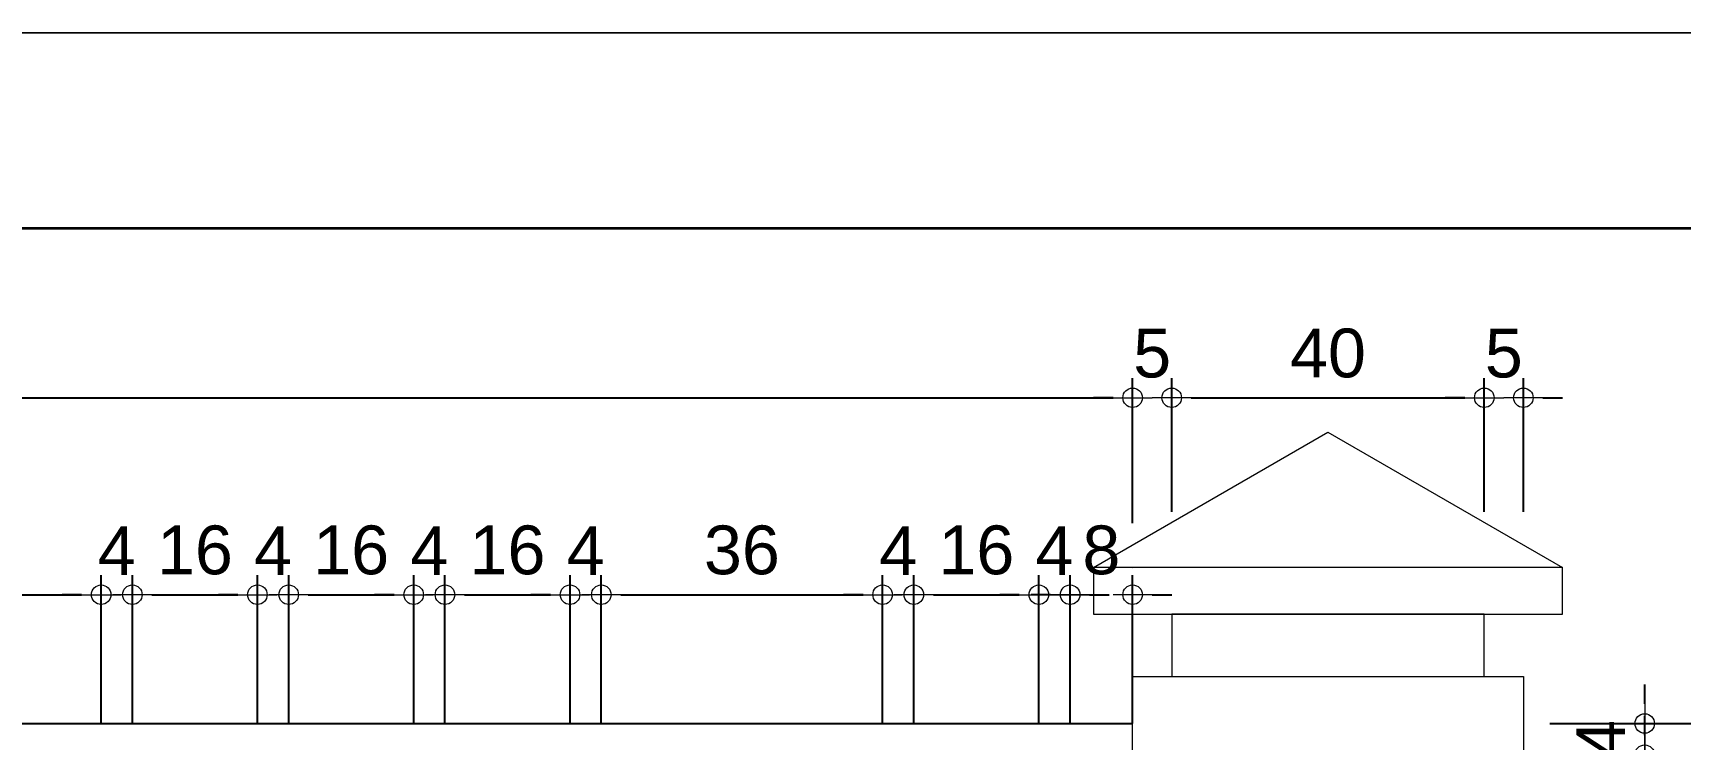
# Model space of a CAD drawing. Header units: millimetres. Extents: x -11 to 1625, y -267 to 180.
# Drawn here: x 839.45 to 847.89, y 114.38 to 118 of the extents above; entities that cross this region are included whole.
import ezdxf
from ezdxf.enums import TextEntityAlignment as Align

# ---------------------------------------------------------------- set-up
doc = ezdxf.new("R2010")
doc.units = ezdxf.units.MM
doc.layers.add('BESI', color=10, linetype='Continuous')
for name, color, linetype, lineweight in [('dinding', 5, 'Continuous', 15), ('GRS KOP', 1, 'Continuous', 35), ('kop', 7, 'Continuous', 20), ('TEXT KETERANGAN', 7, 'Continuous', 9), ('u', 6, 'Continuous', 20)]:
    doc.layers.add(name, color=color, linetype=linetype, lineweight=lineweight)
doc.styles.add('BARU', font='complex.shx')
doc.styles.get("Standard").update_dxf_attribs({"font": 'ARIALUNI.TTF'})
doc.dimstyles.new('SK-25', dxfattribs={"dimtxt": 0.25, "dimasz": 0.1, "dimexe": 0.1, "dimexo": 0, "dimgap": 0.1, "dimtad": 1, "dimdec": 0, "dimlfac": 25, "dimzin": 12, "dimdsep": 46, "dimtxsty": 'Standard', "dimblk": 'BULAT', "dimcen": 0.1, "dimclrd": 256, "dimadec": 0, "dimazin": 3, "dimtfac": 1, "dimtdec": 0, "dimtofl": 0, "dimtmove": 0, "dimatfit": 3, "dimldrblk": 'BULAT', "dimfxl": 0, "dimtolj": 1, "dimtzin": 0, "dimarcsym": 0})

# ---------------------------------------------------------------- blocks, each defined once
blk = doc.blocks.new('kop')
at = {"layer": 'GRS KOP'}
blk.add_lwpolyline([(1, 54), (83, 54), (83, 1), (1, 1)], close=True, dxfattribs=at)
at = {"layer": 'kop', "color": 7}
for p, q in [((84, 55), (0, 55)), ((0, 0), (84, 0))]:
    blk.add_line(p, q, dxfattribs=at)
at = {"layer": 'kop', "style": 'BARU', "flags": 4}
for p, height in [((73.8, 5.4), 0.35), ((80.3035, 5.3816), 0.25), ((73.8, 4.9), 0.35), ((80.3035, 4.8816), 0.25), ((73.8, 4.4), 0.35), ((80.3035, 4.3816), 0.25)]:
    blk.add_attdef('-', p, '', height=height, dxfattribs=at)
at = {"layer": 'kop', "flags": 4}
for tag, p in [('AR-00', (78.057, 2.6477)), ('00', (81.2375, 2.6471))]:
    blk.add_attdef(tag, text='', height=0.35, dxfattribs=at).set_placement(p, align=Align.MIDDLE)
blk = doc.blocks.new('pagar besi')
at = {"layer": 'BESI'}
blk.add_line((-1.5, 1), (1.5, 1), dxfattribs=at)
blk = doc.blocks.new('pagar beton')
at = {"layer": 'dinding'}
for points in [[(1.45, 1.7), (1.75, 1.8732), (2.05, 1.7)], [(1.5006, 1.6995), (1.5, 1.7)], [(1.95, 1.56), (1.95, 1.64), (1.55, 1.64), (1.55, 1.56), (1.95, 1.56)]]:
    blk.add_lwpolyline(points, dxfattribs=at)
for points in [[(2.05, 1.7), (1.45, 1.7), (1.45, 1.64), (2.05, 1.64)], [(1.5, 1.56), (2, 1.56), (2, 1.16), (1.5, 1.16)]]:
    blk.add_lwpolyline(points, close=True, dxfattribs=at)
blk = doc.blocks.new('BULAT')
for p, q in [((0, -1), (0, 1)), ((-1, 0), (1, 0))]:
    blk.add_line(p, q)
blk.add_circle((0, 0), 0.5)
blk = doc.blocks.new('*D625')
at = {"layer": 'Defpoints', "color": 0}
for p in [(839.8036, 115.1214), (838.3636, 114.4614), (839.8036, 114.4614)]:
    blk.add_point(p, dxfattribs=at)
at = {"layer": 'u', "color": 0, "lineweight": -2}
for p, q in [((838.3636, 114.4614), (838.3636, 115.2214)), ((839.8036, 114.4614), (839.8036, 115.2214))]:
    blk.add_line(p, q, dxfattribs=at)
at = {"layer": 'u', "lineweight": -2}
blk.add_line((838.4636, 115.1214), (839.7036, 115.1214), dxfattribs=at)
at = {"layer": 'u', "lineweight": -2, "xscale": 0.1, "yscale": 0.1, "zscale": 0.1, "rotation": 180}
blk.add_blockref('BULAT', (838.3636, 115.1214), dxfattribs=at)
at = {"layer": 'u', "lineweight": -2, "xscale": 0.1, "yscale": 0.1, "zscale": 0.1}
blk.add_blockref('BULAT', (839.8036, 115.1214), dxfattribs=at)
at = {"layer": 'u', "color": 0, "insert": (839.0836, 115.3491), "char_height": 0.25, "attachment_point": 5}
blk.add_mtext('\\A1;36', dxfattribs=at)
blk = doc.blocks.new('*D626')
at = {"layer": 'Defpoints', "color": 0}
for p in [(839.9636, 115.1214), (839.8036, 114.4614), (839.9636, 114.4614)]:
    blk.add_point(p, dxfattribs=at)
at = {"layer": 'u', "color": 0, "lineweight": -2}
for p, q in [((839.8036, 114.4614), (839.8036, 115.2214)), ((839.9636, 114.4614), (839.9636, 115.2214))]:
    blk.add_line(p, q, dxfattribs=at)
at = {"layer": 'u', "lineweight": -2}
for p, q in [((839.7036, 115.1214), (839.6036, 115.1214)), ((840.0636, 115.1214), (840.1636, 115.1214))]:
    blk.add_line(p, q, dxfattribs=at)
at = {"layer": 'u', "lineweight": -2, "xscale": 0.1, "yscale": 0.1, "zscale": 0.1}
blk.add_blockref('BULAT', (839.8036, 115.1214), dxfattribs=at)
at = {"layer": 'u', "lineweight": -2, "xscale": 0.1, "yscale": 0.1, "zscale": 0.1, "rotation": 180}
blk.add_blockref('BULAT', (839.9636, 115.1214), dxfattribs=at)
at = {"layer": 'u', "color": 0, "insert": (839.8836, 115.3464), "char_height": 0.25, "attachment_point": 5}
blk.add_mtext('\\A1;4', dxfattribs=at)
blk = doc.blocks.new('*D627')
at = {"layer": 'Defpoints', "color": 0}
for p in [(840.6036, 115.1214), (839.9636, 114.4614), (840.6036, 114.4614)]:
    blk.add_point(p, dxfattribs=at)
at = {"layer": 'u', "color": 0, "lineweight": -2}
for p, q in [((839.9636, 114.4614), (839.9636, 115.2214)), ((840.6036, 114.4614), (840.6036, 115.2214))]:
    blk.add_line(p, q, dxfattribs=at)
at = {"layer": 'u', "lineweight": -2}
blk.add_line((840.0636, 115.1214), (840.5036, 115.1214), dxfattribs=at)
at = {"layer": 'u', "lineweight": -2, "xscale": 0.1, "yscale": 0.1, "zscale": 0.1, "rotation": 180}
blk.add_blockref('BULAT', (839.9636, 115.1214), dxfattribs=at)
at = {"layer": 'u', "lineweight": -2, "xscale": 0.1, "yscale": 0.1, "zscale": 0.1}
blk.add_blockref('BULAT', (840.6036, 115.1214), dxfattribs=at)
at = {"layer": 'u', "color": 0, "insert": (840.2836, 115.3491), "char_height": 0.25, "attachment_point": 5}
blk.add_mtext('\\A1;16', dxfattribs=at)
blk = doc.blocks.new('*D628')
at = {"layer": 'Defpoints', "color": 0}
for p in [(840.7636, 115.1214), (840.6036, 114.4614), (840.7636, 114.4614)]:
    blk.add_point(p, dxfattribs=at)
at = {"layer": 'u', "color": 0, "lineweight": -2}
for p, q in [((840.6036, 114.4614), (840.6036, 115.2214)), ((840.7636, 114.4614), (840.7636, 115.2214))]:
    blk.add_line(p, q, dxfattribs=at)
at = {"layer": 'u', "lineweight": -2}
for p, q in [((840.5036, 115.1214), (840.4036, 115.1214)), ((840.8636, 115.1214), (840.9636, 115.1214))]:
    blk.add_line(p, q, dxfattribs=at)
at = {"layer": 'u', "lineweight": -2, "xscale": 0.1, "yscale": 0.1, "zscale": 0.1}
blk.add_blockref('BULAT', (840.6036, 115.1214), dxfattribs=at)
at = {"layer": 'u', "lineweight": -2, "xscale": 0.1, "yscale": 0.1, "zscale": 0.1, "rotation": 180}
blk.add_blockref('BULAT', (840.7636, 115.1214), dxfattribs=at)
at = {"layer": 'u', "color": 0, "insert": (840.6836, 115.3464), "char_height": 0.25, "attachment_point": 5}
blk.add_mtext('\\A1;4', dxfattribs=at)
blk = doc.blocks.new('*D632')
at = {"layer": 'Defpoints', "color": 0}
for p in [(841.4036, 115.1214), (840.7636, 114.4614), (841.4036, 114.4614)]:
    blk.add_point(p, dxfattribs=at)
at = {"layer": 'u', "color": 0, "lineweight": -2}
for p, q in [((840.7636, 114.4614), (840.7636, 115.2214)), ((841.4036, 114.4614), (841.4036, 115.2214))]:
    blk.add_line(p, q, dxfattribs=at)
at = {"layer": 'u', "lineweight": -2}
blk.add_line((840.8636, 115.1214), (841.3036, 115.1214), dxfattribs=at)
at = {"layer": 'u', "lineweight": -2, "xscale": 0.1, "yscale": 0.1, "zscale": 0.1, "rotation": 180}
blk.add_blockref('BULAT', (840.7636, 115.1214), dxfattribs=at)
at = {"layer": 'u', "lineweight": -2, "xscale": 0.1, "yscale": 0.1, "zscale": 0.1}
blk.add_blockref('BULAT', (841.4036, 115.1214), dxfattribs=at)
at = {"layer": 'u', "color": 0, "insert": (841.0836, 115.3491), "char_height": 0.25, "attachment_point": 5}
blk.add_mtext('\\A1;16', dxfattribs=at)
blk = doc.blocks.new('*D633')
at = {"layer": 'Defpoints', "color": 0}
for p in [(841.5636, 115.1214), (841.4036, 114.4614), (841.5636, 114.4614)]:
    blk.add_point(p, dxfattribs=at)
at = {"layer": 'u', "color": 0, "lineweight": -2}
for p, q in [((841.4036, 114.4614), (841.4036, 115.2214)), ((841.5636, 114.4614), (841.5636, 115.2214))]:
    blk.add_line(p, q, dxfattribs=at)
at = {"layer": 'u', "lineweight": -2}
for p, q in [((841.3036, 115.1214), (841.2036, 115.1214)), ((841.6636, 115.1214), (841.7636, 115.1214))]:
    blk.add_line(p, q, dxfattribs=at)
at = {"layer": 'u', "lineweight": -2, "xscale": 0.1, "yscale": 0.1, "zscale": 0.1}
blk.add_blockref('BULAT', (841.4036, 115.1214), dxfattribs=at)
at = {"layer": 'u', "lineweight": -2, "xscale": 0.1, "yscale": 0.1, "zscale": 0.1, "rotation": 180}
blk.add_blockref('BULAT', (841.5636, 115.1214), dxfattribs=at)
at = {"layer": 'u', "color": 0, "insert": (841.4836, 115.3464), "char_height": 0.25, "attachment_point": 5}
blk.add_mtext('\\A1;4', dxfattribs=at)
blk = doc.blocks.new('*D634')
at = {"layer": 'Defpoints', "color": 0}
for p in [(842.2036, 115.1214), (841.5636, 114.4614), (842.2036, 114.4614)]:
    blk.add_point(p, dxfattribs=at)
at = {"layer": 'u', "color": 0, "lineweight": -2}
for p, q in [((841.5636, 114.4614), (841.5636, 115.2214)), ((842.2036, 114.4614), (842.2036, 115.2214))]:
    blk.add_line(p, q, dxfattribs=at)
at = {"layer": 'u', "lineweight": -2}
blk.add_line((841.6636, 115.1214), (842.1036, 115.1214), dxfattribs=at)
at = {"layer": 'u', "lineweight": -2, "xscale": 0.1, "yscale": 0.1, "zscale": 0.1, "rotation": 180}
blk.add_blockref('BULAT', (841.5636, 115.1214), dxfattribs=at)
at = {"layer": 'u', "lineweight": -2, "xscale": 0.1, "yscale": 0.1, "zscale": 0.1}
blk.add_blockref('BULAT', (842.2036, 115.1214), dxfattribs=at)
at = {"layer": 'u', "color": 0, "insert": (841.8836, 115.3491), "char_height": 0.25, "attachment_point": 5}
blk.add_mtext('\\A1;16', dxfattribs=at)
blk = doc.blocks.new('*D635')
at = {"layer": 'Defpoints', "color": 0}
for p in [(842.3636, 115.1214), (842.2036, 114.4614), (842.3636, 114.4614)]:
    blk.add_point(p, dxfattribs=at)
at = {"layer": 'u', "color": 0, "lineweight": -2}
for p, q in [((842.2036, 114.4614), (842.2036, 115.2214)), ((842.3636, 114.4614), (842.3636, 115.2214))]:
    blk.add_line(p, q, dxfattribs=at)
at = {"layer": 'u', "lineweight": -2}
for p, q in [((842.1036, 115.1214), (842.0036, 115.1214)), ((842.4636, 115.1214), (842.5636, 115.1214))]:
    blk.add_line(p, q, dxfattribs=at)
at = {"layer": 'u', "lineweight": -2, "xscale": 0.1, "yscale": 0.1, "zscale": 0.1}
blk.add_blockref('BULAT', (842.2036, 115.1214), dxfattribs=at)
at = {"layer": 'u', "lineweight": -2, "xscale": 0.1, "yscale": 0.1, "zscale": 0.1, "rotation": 180}
blk.add_blockref('BULAT', (842.3636, 115.1214), dxfattribs=at)
at = {"layer": 'u', "color": 0, "insert": (842.2836, 115.3464), "char_height": 0.25, "attachment_point": 5}
blk.add_mtext('\\A1;4', dxfattribs=at)
blk = doc.blocks.new('*D636')
at = {"layer": 'Defpoints', "color": 0}
for p in [(843.8036, 115.1214), (842.3636, 114.4614), (843.8036, 114.4614)]:
    blk.add_point(p, dxfattribs=at)
at = {"layer": 'u', "color": 0, "lineweight": -2}
for p, q in [((842.3636, 114.4614), (842.3636, 115.2214)), ((843.8036, 114.4614), (843.8036, 115.2214))]:
    blk.add_line(p, q, dxfattribs=at)
at = {"layer": 'u', "lineweight": -2}
blk.add_line((842.4636, 115.1214), (843.7036, 115.1214), dxfattribs=at)
at = {"layer": 'u', "lineweight": -2, "xscale": 0.1, "yscale": 0.1, "zscale": 0.1, "rotation": 180}
blk.add_blockref('BULAT', (842.3636, 115.1214), dxfattribs=at)
at = {"layer": 'u', "lineweight": -2, "xscale": 0.1, "yscale": 0.1, "zscale": 0.1}
blk.add_blockref('BULAT', (843.8036, 115.1214), dxfattribs=at)
at = {"layer": 'u', "color": 0, "insert": (843.0836, 115.3491), "char_height": 0.25, "attachment_point": 5}
blk.add_mtext('\\A1;36', dxfattribs=at)
blk = doc.blocks.new('*D629')
at = {"layer": 'Defpoints', "color": 0}
for p in [(843.9636, 115.1214), (843.8036, 114.4614), (843.9636, 114.4614)]:
    blk.add_point(p, dxfattribs=at)
at = {"layer": 'u', "color": 0, "lineweight": -2}
for p, q in [((843.8036, 114.4614), (843.8036, 115.2214)), ((843.9636, 114.4614), (843.9636, 115.2214))]:
    blk.add_line(p, q, dxfattribs=at)
at = {"layer": 'u', "lineweight": -2}
for p, q in [((843.7036, 115.1214), (843.6036, 115.1214)), ((844.0636, 115.1214), (844.1636, 115.1214))]:
    blk.add_line(p, q, dxfattribs=at)
at = {"layer": 'u', "lineweight": -2, "xscale": 0.1, "yscale": 0.1, "zscale": 0.1}
blk.add_blockref('BULAT', (843.8036, 115.1214), dxfattribs=at)
at = {"layer": 'u', "lineweight": -2, "xscale": 0.1, "yscale": 0.1, "zscale": 0.1, "rotation": 180}
blk.add_blockref('BULAT', (843.9636, 115.1214), dxfattribs=at)
at = {"layer": 'u', "color": 0, "insert": (843.8836, 115.3464), "char_height": 0.25, "attachment_point": 5}
blk.add_mtext('\\A1;4', dxfattribs=at)
blk = doc.blocks.new('*D630')
at = {"layer": 'Defpoints', "color": 0}
for p in [(844.6036, 115.1214), (843.9636, 114.4614), (844.6036, 114.4614)]:
    blk.add_point(p, dxfattribs=at)
at = {"layer": 'u', "color": 0, "lineweight": -2}
for p, q in [((843.9636, 114.4614), (843.9636, 115.2214)), ((844.6036, 114.4614), (844.6036, 115.2214))]:
    blk.add_line(p, q, dxfattribs=at)
at = {"layer": 'u', "lineweight": -2}
blk.add_line((844.0636, 115.1214), (844.5036, 115.1214), dxfattribs=at)
at = {"layer": 'u', "lineweight": -2, "xscale": 0.1, "yscale": 0.1, "zscale": 0.1, "rotation": 180}
blk.add_blockref('BULAT', (843.9636, 115.1214), dxfattribs=at)
at = {"layer": 'u', "lineweight": -2, "xscale": 0.1, "yscale": 0.1, "zscale": 0.1}
blk.add_blockref('BULAT', (844.6036, 115.1214), dxfattribs=at)
at = {"layer": 'u', "color": 0, "insert": (844.2836, 115.3491), "char_height": 0.25, "attachment_point": 5}
blk.add_mtext('\\A1;16', dxfattribs=at)
blk = doc.blocks.new('*D631')
at = {"layer": 'Defpoints', "color": 0}
for p in [(844.7636, 115.1214), (844.6036, 114.4614), (844.7636, 114.4614)]:
    blk.add_point(p, dxfattribs=at)
at = {"layer": 'u', "color": 0, "lineweight": -2}
for p, q in [((844.6036, 114.4614), (844.6036, 115.2214)), ((844.7636, 114.4614), (844.7636, 115.2214))]:
    blk.add_line(p, q, dxfattribs=at)
at = {"layer": 'u', "lineweight": -2}
for p, q in [((844.5036, 115.1214), (844.4036, 115.1214)), ((844.8636, 115.1214), (844.9636, 115.1214))]:
    blk.add_line(p, q, dxfattribs=at)
at = {"layer": 'u', "lineweight": -2, "xscale": 0.1, "yscale": 0.1, "zscale": 0.1}
blk.add_blockref('BULAT', (844.6036, 115.1214), dxfattribs=at)
at = {"layer": 'u', "lineweight": -2, "xscale": 0.1, "yscale": 0.1, "zscale": 0.1, "rotation": 180}
blk.add_blockref('BULAT', (844.7636, 115.1214), dxfattribs=at)
at = {"layer": 'u', "color": 0, "insert": (844.6836, 115.3464), "char_height": 0.25, "attachment_point": 5}
blk.add_mtext('\\A1;4', dxfattribs=at)
blk = doc.blocks.new('*D637')
at = {"layer": 'Defpoints', "color": 0}
for p in [(844.7636, 115.1214), (844.7636, 114.4614), (845.0836, 114.4614)]:
    blk.add_point(p, dxfattribs=at)
at = {"layer": 'u', "color": 0, "lineweight": -2}
for p, q in [((844.7636, 114.4614), (844.7636, 115.2214)), ((845.0836, 114.4614), (845.0836, 115.2214))]:
    blk.add_line(p, q, dxfattribs=at)
at = {"layer": 'u', "lineweight": -2}
for p, q in [((844.6636, 115.1214), (844.5636, 115.1214)), ((845.1836, 115.1214), (845.2836, 115.1214))]:
    blk.add_line(p, q, dxfattribs=at)
at = {"layer": 'u', "lineweight": -2, "xscale": 0.1, "yscale": 0.1, "zscale": 0.1}
blk.add_blockref('BULAT', (844.7636, 115.1214), dxfattribs=at)
at = {"layer": 'u', "lineweight": -2, "xscale": 0.1, "yscale": 0.1, "zscale": 0.1, "rotation": 180}
blk.add_blockref('BULAT', (845.0836, 115.1214), dxfattribs=at)
at = {"layer": 'u', "color": 0, "insert": (844.9236, 115.3491), "char_height": 0.25, "attachment_point": 5}
blk.add_mtext('\\A1;8', dxfattribs=at)
blk = doc.blocks.new('*D640')
at = {"layer": 'Defpoints', "color": 0}
for p in [(845.0836, 116.1304), (833.0836, 115.5456), (845.0836, 115.488)]:
    blk.add_point(p, dxfattribs=at)
at = {"layer": 'u', "color": 0, "lineweight": -2}
for p, q in [((833.0836, 115.5456), (833.0836, 116.2304)), ((845.0836, 115.488), (845.0836, 116.2304))]:
    blk.add_line(p, q, dxfattribs=at)
at = {"layer": 'u', "lineweight": -2}
blk.add_line((833.1836, 116.1304), (844.9836, 116.1304), dxfattribs=at)
at = {"layer": 'u', "lineweight": -2, "xscale": 0.1, "yscale": 0.1, "zscale": 0.1, "rotation": 180}
blk.add_blockref('BULAT', (833.0836, 116.1304), dxfattribs=at)
at = {"layer": 'u', "lineweight": -2, "xscale": 0.1, "yscale": 0.1, "zscale": 0.1}
blk.add_blockref('BULAT', (845.0836, 116.1304), dxfattribs=at)
at = {"layer": 'u', "color": 0, "insert": (839.0836, 116.3582), "char_height": 0.25, "attachment_point": 5}
blk.add_mtext('\\A1;300', dxfattribs=at)
blk = doc.blocks.new('*D655')
at = {"layer": 'Defpoints', "color": 0}
for p in [(847.0836, 116.1304), (846.8836, 115.5456), (847.0836, 115.5456)]:
    blk.add_point(p, dxfattribs=at)
at = {"layer": 'u', "color": 0, "lineweight": -2}
for p, q in [((846.8836, 115.5456), (846.8836, 116.2304)), ((847.0836, 115.5456), (847.0836, 116.2304))]:
    blk.add_line(p, q, dxfattribs=at)
at = {"layer": 'u', "lineweight": -2}
for p, q in [((846.7836, 116.1304), (846.6836, 116.1304)), ((847.1836, 116.1304), (847.2836, 116.1304))]:
    blk.add_line(p, q, dxfattribs=at)
at = {"layer": 'u', "lineweight": -2, "xscale": 0.1, "yscale": 0.1, "zscale": 0.1}
blk.add_blockref('BULAT', (846.8836, 116.1304), dxfattribs=at)
at = {"layer": 'u', "lineweight": -2, "xscale": 0.1, "yscale": 0.1, "zscale": 0.1, "rotation": 180}
blk.add_blockref('BULAT', (847.0836, 116.1304), dxfattribs=at)
at = {"layer": 'u', "color": 0, "insert": (846.9836, 116.3576), "char_height": 0.25, "attachment_point": 5}
blk.add_mtext('\\A1;5', dxfattribs=at)
blk = doc.blocks.new('*D656')
at = {"layer": 'Defpoints', "color": 0}
for p in [(845.0836, 116.1304), (845.0836, 115.5456), (845.2836, 115.5456)]:
    blk.add_point(p, dxfattribs=at)
at = {"layer": 'u', "color": 0, "lineweight": -2}
for p, q in [((845.0836, 115.5456), (845.0836, 116.2304)), ((845.2836, 115.5456), (845.2836, 116.2304))]:
    blk.add_line(p, q, dxfattribs=at)
at = {"layer": 'u', "lineweight": -2}
for p, q in [((844.9836, 116.1304), (844.8836, 116.1304)), ((845.3836, 116.1304), (845.4836, 116.1304))]:
    blk.add_line(p, q, dxfattribs=at)
at = {"layer": 'u', "lineweight": -2, "xscale": 0.1, "yscale": 0.1, "zscale": 0.1}
blk.add_blockref('BULAT', (845.0836, 116.1304), dxfattribs=at)
at = {"layer": 'u', "lineweight": -2, "xscale": 0.1, "yscale": 0.1, "zscale": 0.1, "rotation": 180}
blk.add_blockref('BULAT', (845.2836, 116.1304), dxfattribs=at)
at = {"layer": 'u', "color": 0, "insert": (845.1836, 116.3576), "char_height": 0.25, "attachment_point": 5}
blk.add_mtext('\\A1;5', dxfattribs=at)
blk = doc.blocks.new('*D657')
at = {"layer": 'Defpoints', "color": 0}
for p in [(846.8836, 116.1304), (845.2836, 115.5456), (846.8836, 115.5456)]:
    blk.add_point(p, dxfattribs=at)
at = {"layer": 'u', "color": 0, "lineweight": -2}
for p, q in [((845.2836, 115.5456), (845.2836, 116.2304)), ((846.8836, 115.5456), (846.8836, 116.2304))]:
    blk.add_line(p, q, dxfattribs=at)
at = {"layer": 'u', "lineweight": -2}
blk.add_line((845.3836, 116.1304), (846.7836, 116.1304), dxfattribs=at)
at = {"layer": 'u', "lineweight": -2, "xscale": 0.1, "yscale": 0.1, "zscale": 0.1, "rotation": 180}
blk.add_blockref('BULAT', (845.2836, 116.1304), dxfattribs=at)
at = {"layer": 'u', "lineweight": -2, "xscale": 0.1, "yscale": 0.1, "zscale": 0.1}
blk.add_blockref('BULAT', (846.8836, 116.1304), dxfattribs=at)
at = {"layer": 'u', "color": 0, "insert": (846.0836, 116.3582), "char_height": 0.25, "attachment_point": 5}
blk.add_mtext('\\A1;40', dxfattribs=at)
blk = doc.blocks.new('*D658')
at = {"layer": 'Defpoints', "color": 0}
for p in [(847.2191, 114.4614), (847.2191, 114.3014), (847.7048, 114.3014)]:
    blk.add_point(p, dxfattribs=at)
at = {"layer": 'u', "lineweight": -2}
for p, q in [((847.7048, 114.5614), (847.7048, 114.6614)), ((847.7048, 114.2014), (847.7048, 114.1014))]:
    blk.add_line(p, q, dxfattribs=at)
at = {"layer": 'u', "color": 0, "lineweight": -2}
for p, q in [((847.2191, 114.4614), (847.8048, 114.4614)), ((847.2191, 114.3014), (847.8048, 114.3014))]:
    blk.add_line(p, q, dxfattribs=at)
at = {"layer": 'u', "lineweight": -2, "xscale": 0.1, "yscale": 0.1, "zscale": 0.1}
for p, rotation in [((847.7048, 114.4614), 270), ((847.7048, 114.3014), 90)]:
    blk.add_blockref('BULAT', p, dxfattribs=dict(at, rotation=rotation))
at = {"layer": 'u', "color": 0, "insert": (847.4798, 114.3814), "char_height": 0.25, "attachment_point": 5, "rotation": 90}
blk.add_mtext('\\A1;4', dxfattribs=at)
blk = doc.blocks.new('*D659')
at = {"layer": 'Defpoints', "color": 0}
for p in [(847.2191, 114.3014), (847.2191, 113.9614), (847.7048, 113.9614)]:
    blk.add_point(p, dxfattribs=at)
at = {"layer": 'u', "lineweight": -2}
for p, q in [((847.7048, 114.4014), (847.7048, 114.5014)), ((847.7048, 113.8614), (847.7048, 113.7614))]:
    blk.add_line(p, q, dxfattribs=at)
at = {"layer": 'u', "color": 0, "lineweight": -2}
for p, q in [((847.2191, 114.3014), (847.8048, 114.3014)), ((847.2191, 113.9614), (847.8048, 113.9614))]:
    blk.add_line(p, q, dxfattribs=at)
at = {"layer": 'u', "lineweight": -2, "xscale": 0.1, "yscale": 0.1, "zscale": 0.1}
for p, rotation in [((847.7048, 114.3014), 270), ((847.7048, 113.9614), 90)]:
    blk.add_blockref('BULAT', p, dxfattribs=dict(at, rotation=rotation))
at = {"layer": 'u', "color": 0, "insert": (847.477, 114.1314), "char_height": 0.25, "attachment_point": 5, "rotation": 90}
blk.add_mtext('\\A1;8', dxfattribs=at)
blk = doc.blocks.new('*D673')
at = {"layer": 'Defpoints', "color": 0}
for p in [(847.2191, 114.4614), (848.3104, 114.4614), (847.0836, 108.4614)]:
    blk.add_point(p, dxfattribs=at)
at = {"layer": 'u', "color": 0, "lineweight": -2}
for p, q in [((847.2191, 114.4614), (848.4104, 114.4614)), ((847.0836, 108.4614), (848.4104, 108.4614))]:
    blk.add_line(p, q, dxfattribs=at)
at = {"layer": 'u', "lineweight": -2}
blk.add_line((848.3104, 108.5614), (848.3104, 114.3614), dxfattribs=at)
at = {"layer": 'u', "lineweight": -2, "xscale": 0.1, "yscale": 0.1, "zscale": 0.1}
for p, rotation in [((848.3104, 114.4614), 90), ((848.3104, 108.4614), 270)]:
    blk.add_blockref('BULAT', p, dxfattribs=dict(at, rotation=rotation))
at = {"layer": 'u', "color": 0, "insert": (848.0827, 111.4614), "char_height": 0.25, "attachment_point": 5, "rotation": 90}
blk.add_mtext('\\A1;150', dxfattribs=at)

msp = doc.modelspace()

# ---------------------------------------------------------------- block references
at = {"xscale": 4, "yscale": 4, "zscale": 4}
msp.add_blockref('pagar besi', (839.0835956, 110.4613898), dxfattribs=at)
at = {"layer": 'kop'}
msp.add_blockref('kop', (827.2141618, 63), dxfattribs=at)
at = {"layer": 'TEXT KETERANGAN'}
msp.add_blockref('kop', (827.2141618, 118), dxfattribs=at)
at = {"layer": 'u', "xscale": 4, "yscale": 4, "zscale": 4}
msp.add_blockref('pagar beton', (839.0835956, 108.4613898), dxfattribs=at)

# ---------------------------------------------------------------- dimensions: what is measured, and where the dimension line sits
at = {"layer": 'u'}
for base, p1, p2, picture, middle in [((845.0835956, 116.1304385), (833.0835956, 115.5455513), (845.0835956, 115.4879949), '*D640', (839.0835956, 116.358167)), ((839.8035956, 115.1213898), (838.3635956, 114.4613898), (839.8035956, 114.4613898), '*D625', (839.0835956, 115.3491183)), ((840.6035956, 115.1213898), (839.9635956, 114.4613898), (840.6035956, 114.4613898), '*D627', (840.2835956, 115.3491183)), ((841.4035956, 115.1213898), (840.7635956, 114.4613898), (841.4035956, 114.4613898), '*D632', (841.0835956, 115.3491183)), ((842.2035956, 115.1213898), (841.5635956, 114.4613898), (842.2035956, 114.4613898), '*D634', (841.8835956, 115.3491183)), ((843.8035956, 115.1213898), (842.3635956, 114.4613898), (843.8035956, 114.4613898), '*D636', (843.0835956, 115.3491183)), ((844.6035956, 115.1213898), (843.9635956, 114.4613898), (844.6035956, 114.4613898), '*D630', (844.2835956, 115.3491183))]:
    dim = msp.add_linear_dim(base=base, p1=p1, p2=p2, dimstyle='SK-25', dxfattribs=at)
    dim.commit()
    dim.dimension.update_dxf_attribs({"geometry": picture, "text_midpoint": middle})
for base, p1, p2, angle, picture, middle in [((845.0835956, 116.1304385), (845.2835956, 115.5455513), (845.0835956, 115.5455513), 180, '*D656', (845.1835956, 116.1304385)), ((847.0835956, 116.1304385), (846.8835956, 115.5455513), (847.0835956, 115.5455513), 180, '*D655', (846.9835956, 116.1304385)), ((844.7635956, 115.1213898), (845.0835956, 114.4613898), (844.7635956, 114.4613898), 180, '*D637', (844.9235956, 115.1213898)), ((847.7047699, 114.3013898), (847.219143, 114.4613898), (847.219143, 114.3013898), 90, '*D658', (847.7047699, 114.3813898)), ((847.7047698649, 113.9613897709), (847.2191429903, 114.3013897709), (847.2191429903, 113.9613897709), 90, '*D659', (847.7047698649, 114.1313897709))]:
    dim = msp.add_linear_dim(base=base, p1=p1, p2=p2, angle=angle, dimstyle='SK-25', dxfattribs=at)
    dim.commit()
    dim.dimension.update_dxf_attribs({"geometry": picture, "text_midpoint": middle, "dimtype": 160})
for base, p1, p2, angle, picture, middle in [((846.8835956, 116.1304385), (845.2835956, 115.5455513), (846.8835956, 115.5455513), 180, '*D657', (846.0835956, 116.358167)), ((848.3104012, 114.4613898), (847.0835956, 108.4613898), (847.219143, 114.4613898), 90, '*D673', (848.0826727, 111.4613898))]:
    dim = msp.add_linear_dim(base=base, p1=p1, p2=p2, angle=angle, dimstyle='SK-25', dxfattribs=at)
    dim.commit()
    dim.dimension.update_dxf_attribs({"geometry": picture, "text_midpoint": middle})
for base, p1, p2, picture, middle in [((839.9635956, 115.1213898), (839.8035956, 114.4613898), (839.9635956, 114.4613898), '*D626', (839.8835956, 115.1213898)), ((840.7635956, 115.1213898), (840.6035956, 114.4613898), (840.7635956, 114.4613898), '*D628', (840.6835956, 115.1213898)), ((841.5635956, 115.1213898), (841.4035956, 114.4613898), (841.5635956, 114.4613898), '*D633', (841.4835956, 115.1213898)), ((842.3635956, 115.1213898), (842.2035956, 114.4613898), (842.3635956, 114.4613898), '*D635', (842.2835956, 115.1213898)), ((843.9635956, 115.1213898), (843.8035956, 114.4613898), (843.9635956, 114.4613898), '*D629', (843.8835956, 115.1213898)), ((844.7635956, 115.1213898), (844.6035956, 114.4613898), (844.7635956, 114.4613898), '*D631', (844.6835956, 115.1213898))]:
    dim = msp.add_linear_dim(base=base, p1=p1, p2=p2, dimstyle='SK-25', dxfattribs=at)
    dim.commit()
    dim.dimension.update_dxf_attribs({"geometry": picture, "text_midpoint": middle, "dimtype": 160})

doc.saveas('drawing.dxf')
